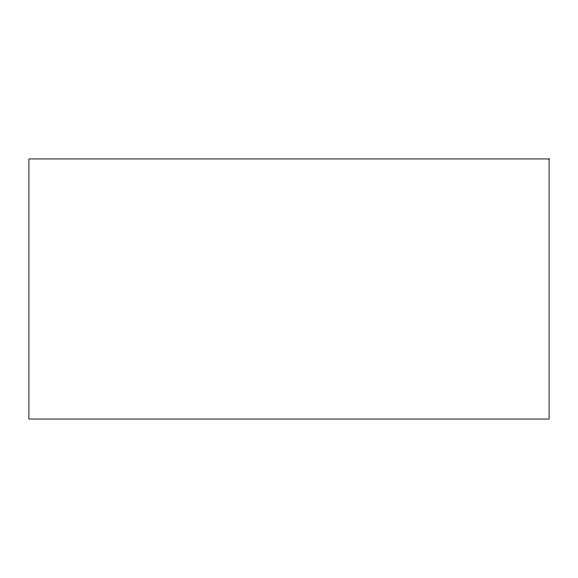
<?xml version="1.0" encoding="UTF-8"?>
<svg xmlns="http://www.w3.org/2000/svg" width="578" height="578" viewBox="0 0 578 578"><rect width="100%" height="100%" fill="white"/><g stroke="black" fill="none" stroke-linecap="round" stroke-linejoin="round"><path stroke-width="0.87" d="M549.1 158.95L28.9 158.95L28.9 419.05L549.1 419.05L549.1 158.95"/></g></svg>
